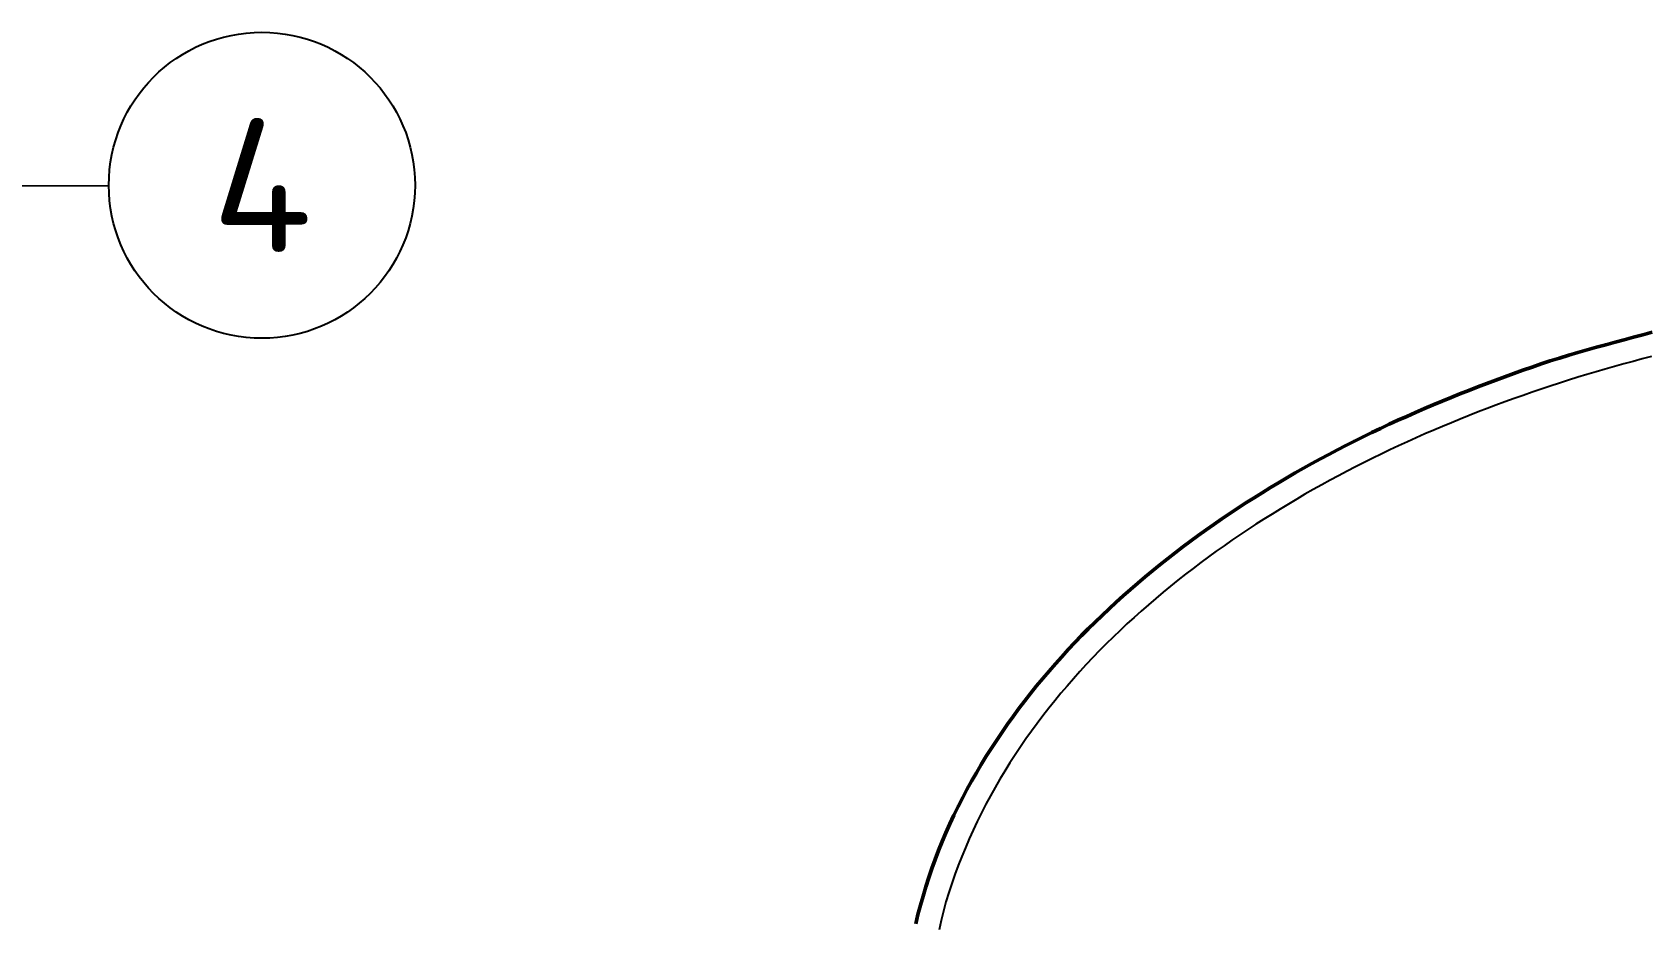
# Model space of a CAD drawing. Header units: millimetres. Extents: x 0 to 594, y 0 to 420.
# Drawn here: x 188 to 230.15, y 316.27 to 339.5 of the extents above; entities that cross this region are included whole.
import ezdxf
from ezdxf.enums import TextEntityAlignment as Align

# ---------------------------------------------------------------- set-up
doc = ezdxf.new("R2010")
doc.units = ezdxf.units.MM
doc.linetypes.add('ISO02-TRAZOS', pattern=[3.75, 3, -0.75])
for name, color, linetype, lineweight in [('01-VISIBLE', 7, 'CONTINUOUS', 50), ('02-OCULTA', 4, 'ISO02-TRAZOS', 25), ('06-TEXTO', 7, 'CONTINUOUS', 25), ('08-FINA', 5, 'CONTINUOUS', 25)]:
    doc.layers.add(name, color=color, linetype=linetype, lineweight=lineweight)
doc.styles.add('ISO3098', font='isocpeur.ttf')

msp = doc.modelspace()

# ---------------------------------------------------------------- linework, layer by layer
at = {"layer": '01-VISIBLE'}
msp.add_lwpolyline([(211.078, 316.188), (211.137, 316.432), (211.201, 316.675), (211.269, 316.917), (211.342, 317.158), (211.419, 317.397), (211.501, 317.635), (211.586, 317.872), (211.676, 318.106), (211.77, 318.34), (211.869, 318.571), (211.971, 318.801), (212.077, 319.029), (212.187, 319.255), (212.3, 319.479), (212.417, 319.702), (212.538, 319.922), (212.663, 320.141), (212.79, 320.358), (212.922, 320.572), (213.056, 320.785), (213.194, 320.995), (213.334, 321.204), (213.478, 321.41), (213.624, 321.614), (213.774, 321.817), (213.926, 322.017), (214.081, 322.215), (214.238, 322.411), (214.399, 322.605), (214.561, 322.796), (214.727, 322.986), (214.894, 323.173), (215.064, 323.359), (215.236, 323.542), (215.411, 323.723), (215.587, 323.902), (215.766, 324.079), (215.947, 324.254), (216.129, 324.426), (216.314, 324.597), (216.501, 324.766), (216.689, 324.932), (216.879, 325.097), (217.071, 325.259), (217.265, 325.42), (217.46, 325.578), (217.657, 325.735), (217.855, 325.889), (218.055, 326.042), (218.257, 326.192), (218.459, 326.341), (218.664, 326.487), (218.869, 326.632), (219.076, 326.775), (219.285, 326.916), (219.494, 327.055), (219.705, 327.192), (219.917, 327.327), (220.13, 327.46), (220.345, 327.592), (220.56, 327.722), (220.776, 327.849), (220.994, 327.976), (221.213, 328.1), (221.432, 328.222), (221.653, 328.343), (221.874, 328.462), (222.097, 328.579), (222.32, 328.695), (222.544, 328.809), (222.769, 328.921), (222.995, 329.032), (223.222, 329.141), (223.449, 329.248), (223.678, 329.353), (223.907, 329.456), (224.137, 329.558), (224.368, 329.658), (224.599, 329.756), (224.831, 329.853), (225.064, 329.948), (225.297, 330.042), (225.531, 330.134), (225.765, 330.225), (226, 330.315), (226.235, 330.404), (226.471, 330.492), (226.707, 330.578), (226.944, 330.662), (227.182, 330.745), (227.42, 330.825), (227.659, 330.903), (227.899, 330.978), (228.14, 331.052), (228.381, 331.123), (228.622, 331.193), (228.864, 331.261), (229.107, 331.328), (229.349, 331.394), (229.592, 331.459), (229.835, 331.524), (230.078, 331.588), (230.321, 331.654)], dxfattribs=at)
at = {"layer": '02-OCULTA'}
msp.add_lwpolyline([(230.304, 331.02), (230.062, 330.957), (229.82, 330.893), (229.578, 330.827), (229.336, 330.76), (229.095, 330.691), (228.855, 330.621), (228.614, 330.549), (228.375, 330.476), (228.135, 330.401), (227.897, 330.325), (227.658, 330.247), (227.42, 330.168), (227.183, 330.087), (226.946, 330.005), (226.71, 329.921), (226.474, 329.836), (226.239, 329.749), (226.005, 329.66), (225.771, 329.57), (225.538, 329.478), (225.305, 329.385), (225.073, 329.29), (224.842, 329.193), (224.611, 329.095), (224.381, 328.995), (224.152, 328.894), (223.924, 328.791), (223.696, 328.686), (223.469, 328.579), (223.243, 328.471), (223.018, 328.361), (222.793, 328.249), (222.57, 328.136), (222.347, 328.021), (222.125, 327.904), (221.905, 327.785), (221.685, 327.664), (221.466, 327.542), (221.248, 327.418), (221.032, 327.292), (220.816, 327.164), (220.601, 327.034), (220.388, 326.903), (220.176, 326.769), (219.965, 326.634), (219.755, 326.497), (219.547, 326.358), (219.34, 326.216), (219.134, 326.073), (218.929, 325.928), (218.726, 325.781), (218.525, 325.632), (218.325, 325.481), (218.126, 325.328), (217.929, 325.173), (217.734, 325.016), (217.54, 324.857), (217.348, 324.696), (217.158, 324.532), (216.97, 324.367), (216.783, 324.2), (216.598, 324.03), (216.416, 323.859), (216.235, 323.685), (216.056, 323.509), (215.88, 323.331), (215.706, 323.15), (215.534, 322.968), (215.365, 322.783), (215.198, 322.596), (215.033, 322.407), (214.871, 322.216), (214.711, 322.023), (214.555, 321.827), (214.4, 321.63), (214.249, 321.43), (214.101, 321.228), (213.955, 321.024), (213.813, 320.817), (213.674, 320.609), (213.538, 320.398), (213.405, 320.185), (213.276, 319.971), (213.15, 319.754), (213.028, 319.535), (212.91, 319.314), (212.795, 319.091), (212.685, 318.866), (212.578, 318.639), (212.475, 318.41), (212.376, 318.18), (212.281, 317.948), (212.189, 317.715), (212.102, 317.48), (212.019, 317.244), (211.941, 317.005), (211.869, 316.765), (211.802, 316.524), (211.742, 316.28), (211.687, 316.036)], dxfattribs=at)
at = {"layer": '08-FINA'}
msp.add_line((189.996, 335.482), (108, 335.184), dxfattribs=at)
msp.add_circle((193.996, 335.497), 4, dxfattribs=at)

# ---------------------------------------------------------------- texts
at = {"layer": '06-TEXTO', "style": 'ISO3098'}
msp.add_text('4', height=3.5, dxfattribs=at).set_placement((193.996, 335.497), align=Align.MIDDLE_CENTER)

doc.saveas('drawing.dxf')
